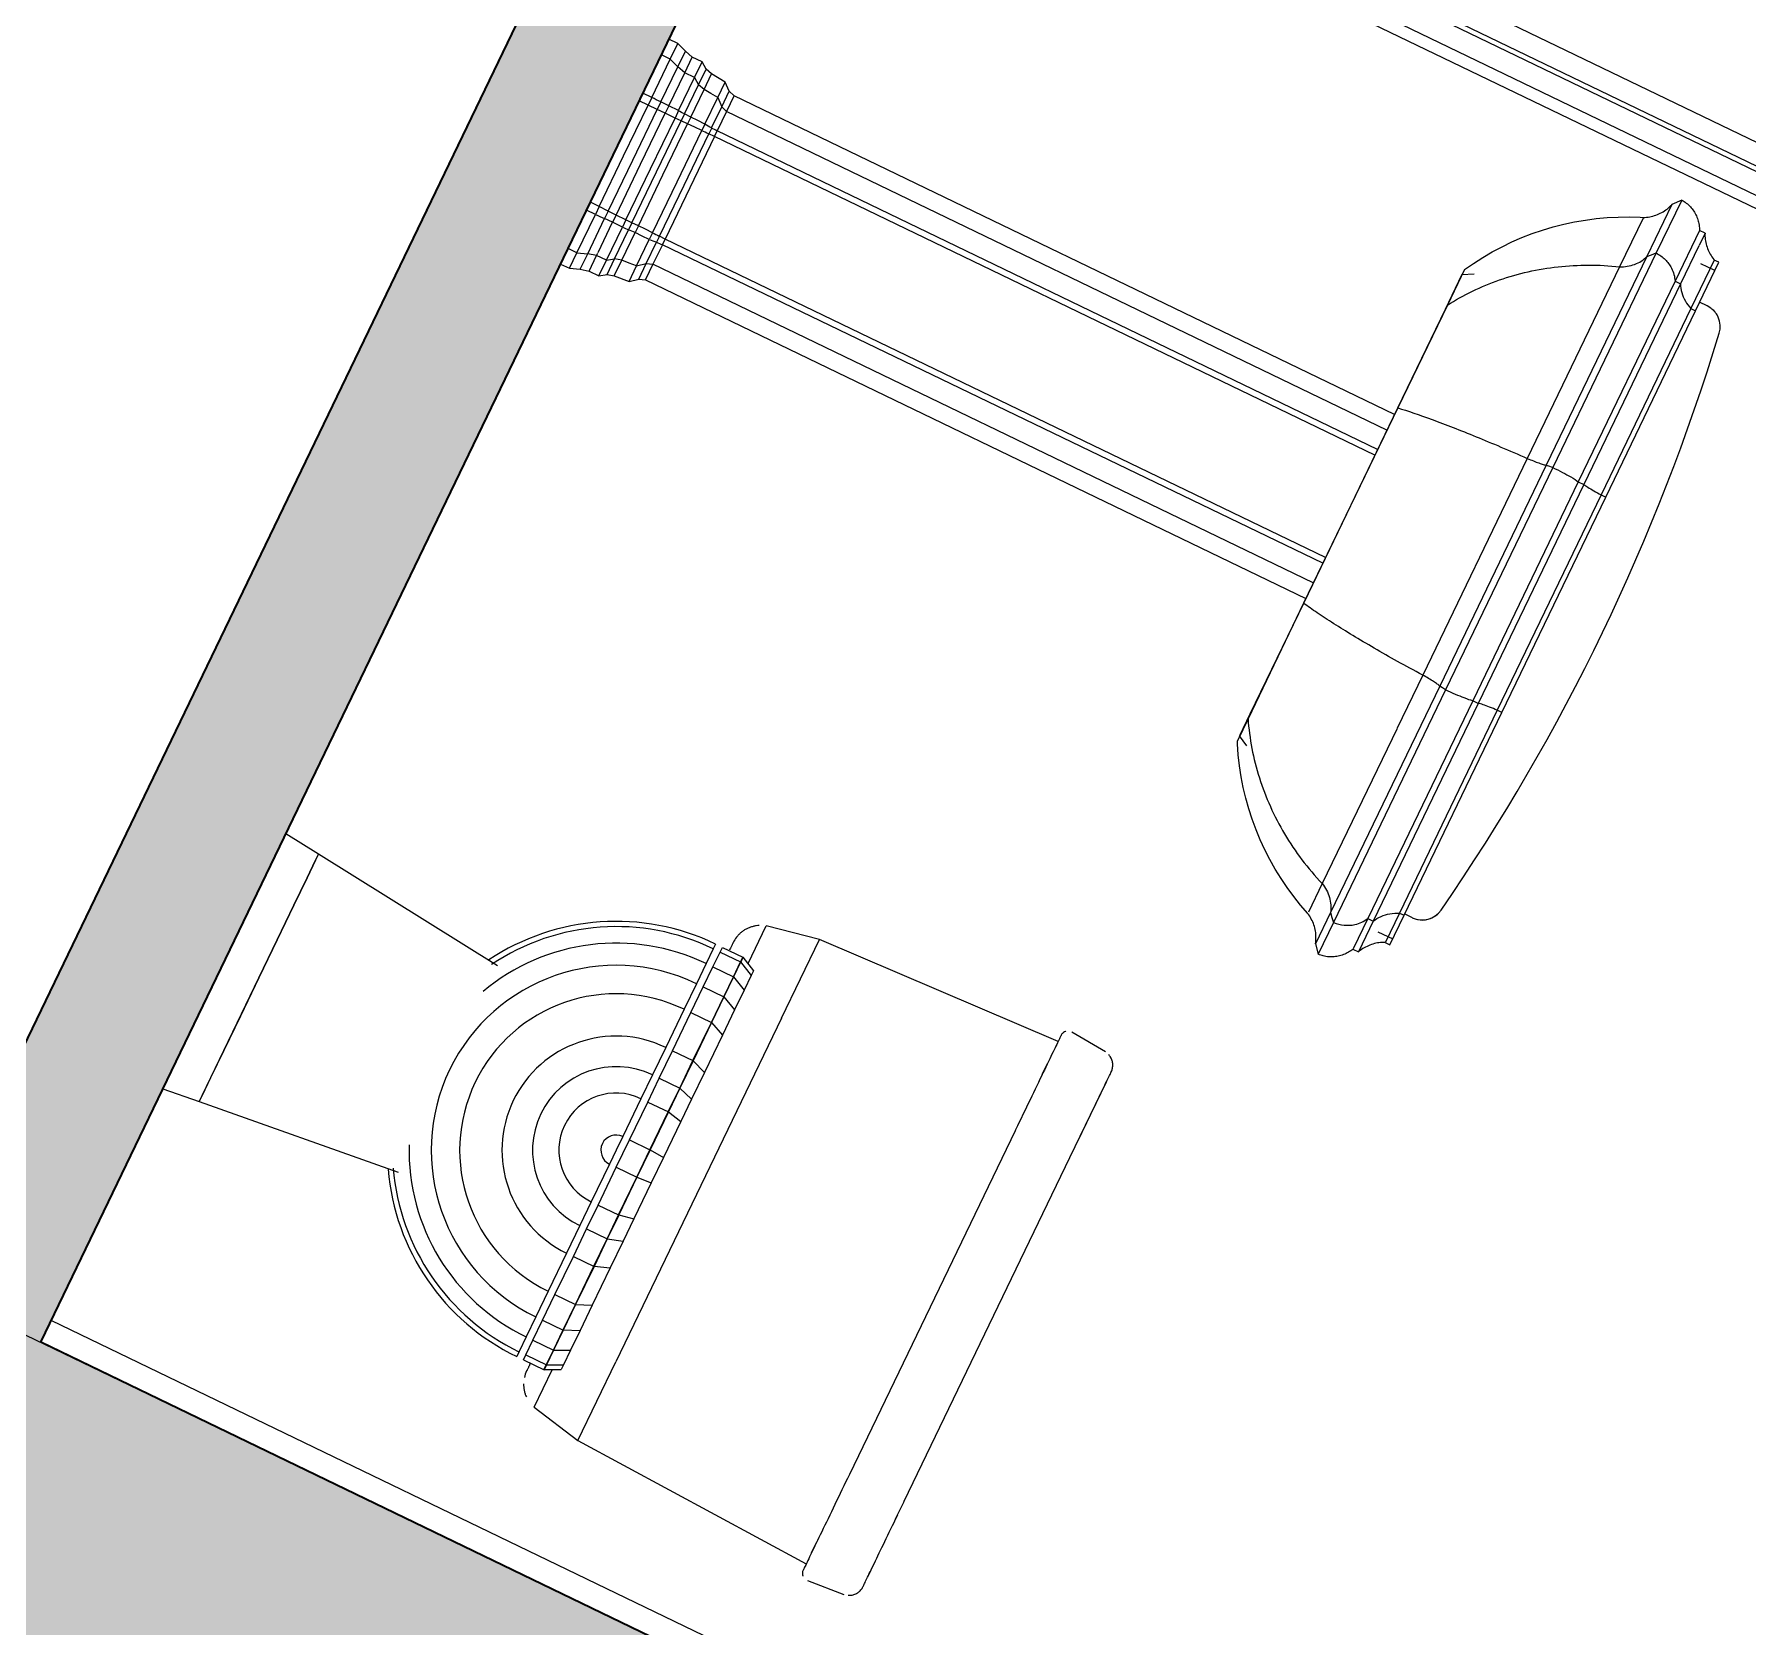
# Model space of a CAD drawing. Header units: millimetres. Extents: x 1373 to 40779, y 1939 to 6439.
# Drawn here: x 4862.54 to 4898.2, y 4680.81 to 4713.94 of the extents above; entities that cross this region are included whole.
import ezdxf

# ---------------------------------------------------------------- set-up
doc = ezdxf.new("R2010")
doc.units = ezdxf.units.MM
doc.linetypes.add('IMPORT-CENTER2', pattern=[112.5, 75, -12.5, 12.5, -12.5])
for name, color, linetype, lineweight in [('A-DETL', 6, 'Continuous', 30), ('A-DETL-GENF', 92, 'Continuous', 18), ('A-DOOR', 31, 'Continuous', 18), ('A-DOOR-FRAM', 31, 'Continuous', 18), ('A-FLOR-FNSH', 192, 'Continuous', 35), ('A-WALL', 20, 'Continuous', 9), ('A-WALL-FNSH', 113, 'Continuous', 18), ('HESAPLAMALAR', 2, 'Continuous', 30), ('P-SANR-FIXT', 6, 'Continuous', 18), ('S-GRID', 252, 'IMPORT-CENTER2', 5)]:
    doc.layers.add(name, color=color, linetype=linetype, lineweight=lineweight)

# ---------------------------------------------------------------- blocks, each defined once
blk = doc.blocks.new('_MB_KAPI_CAMLI_B - _m_kapı_80_camlı-2074372-Schnitt 1')
at = {"layer": 'A-DOOR'}
for p, q in [((-187.65, 416), (-187.65, 596)), ((-185.85, 596), (-185.85, 416)), ((-185.45, 416), (-185.45, 596)), ((-183.65, 416), (-183.65, 596))]:
    blk.add_line(p, q, dxfattribs=at)
at = {"layer": 'A-DOOR-FRAM'}
blk.add_line((-182.65, 498.94), (-182.65, 411.64), dxfattribs=at)
blk = doc.blocks.new('A$C30a75ea0')
at = {"layer": 'A-DETL-GENF'}
h = blk.add_hatch(dxfattribs=at)
h.set_pattern_fill('ANSI33', color=153, style=0)
h.set_pattern_definition([(45, (-27770.17, 3654.365), (-4.490128, 4.490128), []), (45, (-27765.68, 3654.365), (-4.490128, 4.490128), [3.175, -1.5875])])
h.paths.add_polyline_path([(1940.75, 535.19), (1940.75, 2323.19), (2190.75, 2323.19), (2190.75, 2285.19), (2215.75, 2285.19), (2215.75, 2323.19), (2791.04, 2323.19), (2791.04, 2285.19), (2816.04, 2285.19), (2816.04, 2323.19), (2997.07, 2323.19), (2997.07, 2335.19), (2190.75, 2335.19), (1940.75, 2335.19), (1940.75, 2500.19), (1700.75, 2500.19), (1700.75, 2335.19), (601.03, 2335.19), (601.03, 2323.19), (731.03, 2323.19), (731.03, 2285.19), (756.03, 2285.19), (756.03, 2323.19), (1245.75, 2323.19), (1245.75, 2285.19), (1270.75, 2285.19), (1270.75, 2323.19), (1700.75, 2323.19), (1700.75, 2035.19), (630.76, 2035.19), (630.76, 2023.19), (731.03, 2023.19), (731.03, 1985.19), (756.03, 1985.19), (756.03, 2023.19), (1245.75, 2023.19), (1245.75, 1985.19), (1270.75, 1985.19), (1270.75, 2023.19), (1700.75, 2023.19), (1700.75, 1735.19), (630.76, 1735.19), (630.76, 1723.19), (731.03, 1723.19), (731.03, 1685.19), (756.03, 1685.19), (756.03, 1723.19), (1245.75, 1723.19), (1245.75, 1685.19), (1270.75, 1685.19), (1270.75, 1723.19), (1700.75, 1723.19), (1700.75, 1435.19), (630.76, 1435.19), (630.76, 1423.19), (731.03, 1423.19), (731.03, 1385.19), (756.03, 1385.19), (756.03, 1423.19), (1245.75, 1423.19), (1245.75, 1385.19), (1270.75, 1385.19), (1270.75, 1423.19), (1700.75, 1423.19), (1700.75, 1135.19), (630.76, 1135.19), (630.76, 1123.19), (731.03, 1123.19), (731.03, 1085.19), (756.03, 1085.19), (756.03, 1123.19), (1245.75, 1123.19), (1245.75, 1085.19), (1270.75, 1085.19), (1270.75, 1123.19), (1700.75, 1123.19), (1700.75, 835.19), (731.03, 835.19), (731.03, 805.19), (430.71, 805.19), (430.72, 535.19), (430.72, 505.19), (731.03, 505.19), (731.03, 475.19), (1700.75, 475.19), (1700.75, 345.19), (1940.75, 345.19), (1940.75, 475.19), (2816.04, 475.19), (2866.04, 475.19), (2866.04, 535.19), (2816.04, 535.19), (2816.04, 835.19), (2791.9, 835.19), (2190.75, 835.19), (2190.75, 785.19), (2215.75, 785.19), (2215.75, 823.19), (2791.9, 823.19), (2791.9, 535.19)])
h.paths.add_polyline_path([(1915.75, 385.19), (1725.75, 385.19), (1725.75, 535.19), (1725.75, 2485.19), (1915.75, 2485.19), (1915.75, 2035.19), (1915.75, 535.19)], flags=16)
h.paths.add_polyline_path([(1700.75, 535.19), (455.71, 535.19), (455.71, 790.56), (731.03, 790.56), (756.03, 789.56), (756.03, 823.19), (1245.75, 823.19), (1245.75, 785.19), (1270.75, 785.19), (1270.75, 823.19), (1700.75, 823.19)], flags=16)
at = {"layer": 'A-DETL'}
for points in [[(1700.75, 1735.19), (1700.75, 2023.19)], [(630.76, 1735.19), (630.76, 1723.19), (731.03, 1723.19), (731.03, 1685.19), (756.03, 1685.19), (756.03, 1723.19), (1245.75, 1723.19), (1245.75, 1685.19), (1270.75, 1685.19), (1270.75, 1723.19), (1700.75, 1723.19)], [(1700.75, 1735.19), (630.76, 1735.19)]]:
    blk.add_lwpolyline(points, dxfattribs=at)
at = {"layer": 'A-FLOR-FNSH', "color": 250}
for p, q in [((1700.75, 1735.19), (630.76, 1735.19)), ((1270.75, 1723.19), (1700.75, 1723.19))]:
    blk.add_line(p, q, dxfattribs=at)
at = {"layer": 'A-WALL', "lineweight": 35}
blk.add_line((1700.75, 2023.19), (1700.75, 1735.19), dxfattribs=at)
at = {"layer": 'A-WALL-FNSH', "color": 7, "lineweight": 9}
blk.add_line((1698.75, 2023.19), (1698.75, 1735.19), dxfattribs=at)
at = {"layer": 'P-SANR-FIXT', "color": 8}
for p, q in [((1559.02, 1821.38), (1559.08, 1821.49)), ((1559.08, 1821.49), (1559.11, 1821.55)), ((1559.11, 1821.98), (1559.11, 1821.55)), ((1563.59, 1821.98), (1559.11, 1821.98)), ((1559.11, 1821.55), (1563.59, 1821.55)), ((1559.87, 1821.98), (1559.87, 1820.67)), ((1562.81, 1822.68), (1562.81, 1821.98)), ((1580.8, 1821.98), (1563.59, 1821.98)), ((1563.59, 1821.55), (1563.59, 1821.98)), ((1563.59, 1821.55), (1580.8, 1821.55)), ((1600.7, 1821.98), (1580.8, 1821.98)), ((1580.8, 1821.55), (1580.8, 1821.98)), ((1580.8, 1821.55), (1600.7, 1821.55)), ((1619.44, 1821.98), (1600.7, 1821.98)), ((1600.7, 1821.98), (1600.7, 1821.55)), ((1600.7, 1821.55), (1619.44, 1821.55)), ((1619.32, 1821.98), (1619.32, 1822.68)), ((1622.16, 1821.98), (1619.44, 1821.98)), ((1619.44, 1821.55), (1619.44, 1821.98)), ((1619.44, 1821.55), (1622.12, 1821.55)), ((1621.62, 1820.61), (1621.62, 1821.98)), ((1622.13, 1821.55), (1622.16, 1821.55)), ((1622.16, 1821.55), (1622.16, 1821.98)), ((1622.16, 1821.55), (1622.21, 1821.43)), ((1557.67, 1819.99), (1557.78, 1820.06)), ((1557.78, 1820.06), (1557.89, 1820.13)), ((1557.89, 1820.13), (1558, 1820.2)), ((1558, 1820.2), (1558.11, 1820.28)), ((1558.11, 1820.28), (1558.21, 1820.36)), ((1558.21, 1820.36), (1558.31, 1820.45)), ((1558.31, 1820.45), (1558.4, 1820.54)), ((1558.4, 1820.54), (1558.49, 1820.63)), ((1558.49, 1820.63), (1558.58, 1820.73)), ((1558.58, 1820.73), (1558.67, 1820.83)), ((1558.67, 1820.83), (1558.75, 1820.93)), ((1558.75, 1820.93), (1558.82, 1821.04)), ((1558.82, 1821.04), (1558.89, 1821.15)), ((1558.89, 1821.15), (1558.96, 1821.26)), ((1558.96, 1821.26), (1559.02, 1821.38)), ((1622.21, 1821.43), (1622.27, 1821.32)), ((1622.27, 1821.32), (1622.34, 1821.2)), ((1622.34, 1821.2), (1622.41, 1821.09)), ((1622.41, 1821.09), (1622.48, 1820.98)), ((1622.48, 1820.98), (1622.56, 1820.88)), ((1622.56, 1820.88), (1622.64, 1820.78)), ((1622.64, 1820.78), (1622.73, 1820.68)), ((1622.73, 1820.68), (1622.82, 1820.58)), ((1622.82, 1820.58), (1622.91, 1820.49)), ((1622.91, 1820.49), (1623.01, 1820.4)), ((1623.01, 1820.4), (1623.11, 1820.32)), ((1623.11, 1820.32), (1623.21, 1820.24)), ((1623.21, 1820.24), (1623.32, 1820.16)), ((1623.32, 1820.16), (1623.43, 1820.09)), ((1623.43, 1820.09), (1623.54, 1820.02)), ((1556.38, 1818.52), (1556.45, 1818.61)), ((1556.45, 1818.61), (1556.52, 1818.69)), ((1556.52, 1818.69), (1556.6, 1818.78)), ((1556.6, 1818.78), (1556.68, 1818.86)), ((1556.68, 1818.86), (1556.77, 1818.93)), ((1556.77, 1818.93), (1556.85, 1819.01)), ((1556.85, 1819.01), (1556.94, 1819.08)), ((1556.94, 1819.08), (1557.04, 1819.14)), ((1557.04, 1819.14), (1557.13, 1819.2)), ((1557.13, 1819.2), (1557.23, 1819.26)), ((1557.23, 1819.26), (1557.33, 1819.32)), ((1557.33, 1819.32), (1557.43, 1819.37)), ((1557.43, 1819.88), (1557.55, 1819.93)), ((1557.43, 1819.88), (1557.43, 1819.37)), ((1557.43, 1819.88), (1558.56, 1819.88)), ((1557.43, 1819.37), (1557.43, 1819.37)), ((1557.43, 1819.37), (1562.12, 1819.37)), ((1557.55, 1819.93), (1557.67, 1819.99)), ((1558.59, 1819.88), (1562.12, 1819.88)), ((1562.12, 1819.37), (1562.12, 1819.88)), ((1562.12, 1819.88), (1580.65, 1819.88)), ((1562.12, 1819.37), (1580.65, 1819.37)), ((1580.65, 1819.37), (1580.65, 1819.88)), ((1580.65, 1819.88), (1600.88, 1819.88)), ((1580.65, 1819.37), (1600.88, 1819.37)), ((1600.88, 1819.88), (1600.88, 1819.37)), ((1600.88, 1819.88), (1621.01, 1819.88)), ((1600.88, 1819.37), (1621.01, 1819.37)), ((1621.01, 1819.37), (1621.01, 1819.88)), ((1621.01, 1819.88), (1623.83, 1819.88)), ((1621.01, 1819.37), (1623.81, 1819.37)), ((1623.54, 1820.02), (1623.66, 1819.96)), ((1623.66, 1819.96), (1623.77, 1819.9)), ((1623.77, 1819.9), (1623.83, 1819.88)), ((1623.83, 1819.37), (1623.83, 1819.88)), ((1623.83, 1819.37), (1623.94, 1819.32)), ((1623.94, 1819.32), (1624.04, 1819.26)), ((1624.04, 1819.26), (1624.13, 1819.2)), ((1624.13, 1819.2), (1624.23, 1819.14)), ((1624.23, 1819.14), (1624.32, 1819.08)), ((1624.32, 1819.08), (1624.41, 1819.01)), ((1624.41, 1819.01), (1624.5, 1818.93)), ((1624.5, 1818.93), (1624.58, 1818.86)), ((1624.58, 1818.86), (1624.66, 1818.78)), ((1624.66, 1818.78), (1624.74, 1818.7)), ((1624.74, 1818.7), (1624.82, 1818.61)), ((1624.82, 1818.61), (1624.89, 1818.52)), ((1555.82, 1817.17), (1555.83, 1817.28)), ((1555.83, 1817.28), (1555.86, 1817.39)), ((1555.86, 1817.39), (1555.88, 1817.5)), ((1555.88, 1817.5), (1555.91, 1817.61)), ((1555.91, 1817.61), (1555.95, 1817.72)), ((1555.95, 1817.72), (1555.99, 1817.83)), ((1555.99, 1817.83), (1556.03, 1817.93)), ((1556.03, 1817.93), (1556.08, 1818.04)), ((1556.08, 1818.04), (1556.13, 1818.14)), ((1556.13, 1818.14), (1556.19, 1818.24)), ((1556.19, 1818.24), (1556.25, 1818.33)), ((1556.25, 1818.33), (1556.31, 1818.43)), ((1556.31, 1818.43), (1556.38, 1818.52)), ((1624.89, 1818.52), (1624.96, 1818.43)), ((1624.96, 1818.43), (1625.02, 1818.33)), ((1625.02, 1818.33), (1625.08, 1818.24)), ((1625.08, 1818.24), (1625.13, 1818.14)), ((1625.13, 1818.14), (1625.19, 1818.04)), ((1625.19, 1818.04), (1625.23, 1817.93)), ((1625.23, 1817.93), (1625.28, 1817.83)), ((1625.28, 1817.83), (1625.32, 1817.72)), ((1625.32, 1817.72), (1625.35, 1817.61)), ((1625.35, 1817.61), (1625.38, 1817.5)), ((1625.38, 1817.5), (1625.41, 1817.39)), ((1625.41, 1817.39), (1625.43, 1817.28)), ((1625.43, 1817.28), (1625.45, 1817.17)), ((1555.79, 1816.94), (1555.8, 1817.06)), ((1555.79, 1816.94), (1556.48, 1816.37)), ((1555.8, 1817.06), (1555.82, 1817.17)), ((1555.8, 1816.94), (1560.68, 1816.94)), ((1556.5, 1816.36), (1556.48, 1816.37)), ((1556.49, 1816.37), (1561.28, 1816.37)), ((1556.63, 1816.32), (1556.5, 1816.36)), ((1556.75, 1816.27), (1556.63, 1816.32)), ((1556.88, 1816.22), (1556.75, 1816.27)), ((1557, 1816.16), (1556.88, 1816.22)), ((1557.11, 1816.1), (1557, 1816.16)), ((1557.23, 1816.03), (1557.11, 1816.1)), ((1557.34, 1815.96), (1557.23, 1816.03)), ((1557.45, 1815.89), (1557.34, 1815.96)), ((1557.56, 1815.81), (1557.45, 1815.89)), ((1557.66, 1815.73), (1557.56, 1815.81)), ((1560.98, 1816.65), (1560.68, 1816.94)), ((1560.68, 1816.94), (1580.5, 1816.94)), ((1561.28, 1816.37), (1560.98, 1816.65)), ((1561.28, 1816.37), (1580.56, 1816.37)), ((1580.53, 1816.65), (1580.5, 1816.94)), ((1580.5, 1816.94), (1601.05, 1816.94)), ((1580.56, 1816.37), (1580.53, 1816.65)), ((1580.56, 1816.37), (1600.98, 1816.37)), ((1601.01, 1816.65), (1600.98, 1816.37)), ((1600.98, 1816.37), (1621.89, 1816.37)), ((1601.05, 1816.94), (1601.01, 1816.65)), ((1601.05, 1816.94), (1622.53, 1816.94)), ((1621.89, 1816.37), (1622.21, 1816.65)), ((1621.89, 1816.37), (1624.78, 1816.37)), ((1622.21, 1816.65), (1622.53, 1816.94)), ((1622.53, 1816.94), (1625.47, 1816.94)), ((1623.73, 1815.82), (1623.62, 1815.74)), ((1623.83, 1815.9), (1623.73, 1815.82)), ((1623.94, 1815.98), (1623.83, 1815.9)), ((1624.06, 1816.05), (1623.94, 1815.98)), ((1624.17, 1816.11), (1624.06, 1816.05)), ((1624.29, 1816.17), (1624.17, 1816.11)), ((1624.41, 1816.23), (1624.29, 1816.17)), ((1624.53, 1816.28), (1624.41, 1816.23)), ((1624.66, 1816.33), (1624.53, 1816.28)), ((1624.78, 1816.37), (1624.66, 1816.33)), ((1624.78, 1816.37), (1625.47, 1816.94)), ((1625.45, 1817.17), (1625.46, 1817.06)), ((1625.46, 1817.06), (1625.47, 1816.94)), ((1625.47, 1816.94), (1625.47, 1816.94)), ((1557.76, 1815.64), (1557.66, 1815.73)), ((1557.86, 1815.55), (1557.76, 1815.64)), ((1557.95, 1815.45), (1557.86, 1815.55)), ((1558.04, 1815.35), (1557.95, 1815.45)), ((1558.12, 1815.25), (1558.04, 1815.35)), ((1558.2, 1815.14), (1558.12, 1815.25)), ((1558.28, 1815.03), (1558.2, 1815.14)), ((1558.35, 1814.92), (1558.28, 1815.03)), ((1558.42, 1814.81), (1558.35, 1814.92)), ((1558.48, 1814.69), (1558.42, 1814.81)), ((1558.58, 1814.45), (1558.48, 1814.69)), ((1558.48, 1814.69), (1563.04, 1814.69)), ((1558.95, 1813.61), (1558.58, 1814.45)), ((1563.04, 1814.69), (1580.74, 1814.69)), ((1580.74, 1814.69), (1600.77, 1814.69)), ((1600.77, 1814.69), (1605.67, 1814.69)), ((1605.69, 1814.69), (1620.03, 1814.69)), ((1620.03, 1814.69), (1622.68, 1814.69)), ((1622.78, 1814.69), (1622.42, 1813.85)), ((1622.8, 1814.71), (1622.78, 1814.69)), ((1622.86, 1814.83), (1622.8, 1814.71)), ((1622.93, 1814.94), (1622.86, 1814.83)), ((1623, 1815.05), (1622.93, 1814.94)), ((1623.08, 1815.16), (1623, 1815.05)), ((1623.16, 1815.27), (1623.08, 1815.16)), ((1623.24, 1815.37), (1623.16, 1815.27)), ((1623.33, 1815.47), (1623.24, 1815.37)), ((1623.42, 1815.56), (1623.33, 1815.47)), ((1623.52, 1815.65), (1623.42, 1815.56)), ((1623.62, 1815.74), (1623.52, 1815.65)), ((1559.36, 1812.79), (1558.95, 1813.61)), ((1622.02, 1813.02), (1621.6, 1812.21)), ((1622.42, 1813.85), (1622.02, 1813.02)), ((1559.8, 1811.99), (1559.36, 1812.79)), ((1560.27, 1811.2), (1559.8, 1811.99)), ((1621.6, 1812.21), (1621.13, 1811.42)), ((1560.77, 1810.44), (1560.27, 1811.2)), ((1561.3, 1809.69), (1560.77, 1810.44)), ((1620.64, 1810.65), (1620.12, 1809.9)), ((1621.13, 1811.42), (1620.64, 1810.65)), ((1561.86, 1808.97), (1561.3, 1809.69)), ((1562.45, 1808.27), (1561.86, 1808.97)), ((1619.57, 1809.17), (1618.98, 1808.46)), ((1620.12, 1809.9), (1619.57, 1809.17)), ((1563.07, 1807.59), (1562.45, 1808.27)), ((1563.71, 1806.94), (1563.07, 1807.59)), ((1618.38, 1807.78), (1617.74, 1807.12)), ((1618.98, 1808.46), (1618.38, 1807.78)), ((1564.38, 1806.31), (1563.71, 1806.94)), ((1565.07, 1805.72), (1564.38, 1806.31)), ((1616.39, 1805.88), (1615.68, 1805.3)), ((1617.08, 1806.49), (1616.39, 1805.88)), ((1617.74, 1807.12), (1617.08, 1806.49)), ((1565.79, 1805.15), (1565.07, 1805.72)), ((1566.53, 1804.61), (1565.79, 1805.15)), ((1567.29, 1804.1), (1566.53, 1804.61)), ((1614.95, 1804.76), (1614.19, 1804.24)), ((1615.68, 1805.3), (1614.95, 1804.76)), ((1640.49, 1804.52), (1640.21, 1801.29)), ((1641.77, 1805.68), (1641.76, 1805.68)), ((1641.76, 1805.68), (1641.76, 1805.68)), ((1641.79, 1805.68), (1641.77, 1805.68)), ((1641.82, 1805.68), (1641.79, 1805.68)), ((1641.87, 1805.68), (1641.82, 1805.68)), ((1641.93, 1805.68), (1641.87, 1805.68)), ((1642, 1805.68), (1641.93, 1805.68)), ((1642.09, 1805.68), (1642, 1805.68)), ((1642.18, 1805.68), (1642.09, 1805.68)), ((1642.29, 1805.68), (1642.18, 1805.68)), ((1642.41, 1805.68), (1642.29, 1805.68)), ((1642.55, 1805.68), (1642.41, 1805.68)), ((1642.69, 1805.68), (1642.55, 1805.68)), ((1649.67, 1805.68), (1642.69, 1805.68)), ((1642.84, 1805.68), (1642.69, 1805.68)), ((1649.67, 1805.68), (1642.69, 1805.68)), ((1643.01, 1805.68), (1642.84, 1805.68)), ((1643.19, 1805.68), (1643.01, 1805.68)), ((1643.37, 1805.68), (1643.19, 1805.68)), ((1643.57, 1805.68), (1643.37, 1805.68)), ((1643.78, 1805.68), (1643.57, 1805.68)), ((1643.99, 1805.68), (1643.78, 1805.68)), ((1644.22, 1805.68), (1643.99, 1805.68)), ((1644.45, 1805.68), (1644.22, 1805.68)), ((1644.69, 1805.68), (1644.45, 1805.68)), ((1644.94, 1805.68), (1644.69, 1805.68)), ((1645.2, 1805.68), (1644.94, 1805.68)), ((1645.47, 1805.68), (1645.2, 1805.68)), ((1645.74, 1805.68), (1645.47, 1805.68)), ((1646.02, 1805.68), (1645.74, 1805.68)), ((1646.3, 1805.68), (1646.02, 1805.68)), ((1646.59, 1805.68), (1646.3, 1805.68)), ((1646.88, 1805.68), (1646.59, 1805.68)), ((1647.18, 1805.68), (1646.88, 1805.68)), ((1647.48, 1805.68), (1647.18, 1805.68)), ((1647.79, 1805.68), (1647.48, 1805.68)), ((1648.1, 1805.68), (1647.79, 1805.68)), ((1648.41, 1805.68), (1648.1, 1805.68)), ((1648.72, 1805.68), (1648.41, 1805.68)), ((1649.04, 1805.68), (1648.72, 1805.68)), ((1649.36, 1805.68), (1649.04, 1805.68)), ((1649.67, 1805.68), (1649.36, 1805.68)), ((1681.42, 1805.68), (1649.67, 1805.68)), ((1681.51, 1805.68), (1681.42, 1805.68)), ((1681.82, 1805.68), (1681.51, 1805.68)), ((1682.14, 1805.68), (1681.82, 1805.68)), ((1682.46, 1805.68), (1682.14, 1805.68)), ((1682.77, 1805.68), (1682.46, 1805.68)), ((1684.49, 1805.68), (1682.69, 1805.68)), ((1684.49, 1805.68), (1682.69, 1805.68)), ((1683.08, 1805.68), (1682.77, 1805.68)), ((1683.39, 1805.68), (1683.08, 1805.68)), ((1683.69, 1805.68), (1683.39, 1805.68)), ((1683.99, 1805.68), (1683.69, 1805.68)), ((1684.29, 1805.68), (1683.99, 1805.68)), ((1684.58, 1805.68), (1684.29, 1805.68)), ((1684.87, 1805.68), (1684.58, 1805.68)), ((1685.15, 1805.68), (1684.87, 1805.68)), ((1685.43, 1805.68), (1685.15, 1805.68)), ((1685.7, 1805.68), (1685.43, 1805.68)), ((1685.96, 1805.68), (1685.7, 1805.68)), ((1686.22, 1805.68), (1685.96, 1805.68)), ((1686.47, 1805.68), (1686.22, 1805.68)), ((1686.71, 1805.68), (1686.47, 1805.68)), ((1686.94, 1805.68), (1686.71, 1805.68)), ((1687.16, 1805.68), (1686.94, 1805.68)), ((1688.41, 1805.68), (1687.13, 1805.68)), ((1688.41, 1805.68), (1687.13, 1805.68)), ((1687.37, 1805.68), (1687.16, 1805.68)), ((1687.58, 1805.68), (1687.37, 1805.68)), ((1687.77, 1805.68), (1687.58, 1805.68)), ((1687.96, 1805.68), (1687.77, 1805.68)), ((1688.13, 1805.68), (1687.96, 1805.68)), ((1688.29, 1805.68), (1688.13, 1805.68)), ((1688.44, 1805.68), (1688.29, 1805.68)), ((1688.59, 1805.68), (1688.44, 1805.68)), ((1688.71, 1805.68), (1688.59, 1805.68)), ((1688.83, 1805.68), (1688.71, 1805.68)), ((1688.94, 1805.68), (1688.83, 1805.68)), ((1689.03, 1805.68), (1688.94, 1805.68)), ((1689.11, 1805.68), (1689.03, 1805.68)), ((1689.18, 1805.68), (1689.11, 1805.68)), ((1689.24, 1805.68), (1689.18, 1805.68)), ((1689.28, 1805.68), (1689.24, 1805.68)), ((1689.31, 1805.68), (1689.28, 1805.68)), ((1689.33, 1805.68), (1689.31, 1805.68)), ((1689.34, 1805.68), (1689.33, 1805.68)), ((1690.89, 1801.29), (1690.6, 1804.52)), ((1568.07, 1803.62), (1567.29, 1804.1)), ((1568.86, 1803.17), (1568.07, 1803.62)), ((1569.31, 1803.15), (1568.84, 1804.05)), ((1568.86, 1803.17), (1572.15, 1803.17)), ((1569.31, 1803.15), (1572.54, 1803.15)), ((1572.15, 1803.17), (1581.63, 1803.17)), ((1572.54, 1803.15), (1581.67, 1803.15)), ((1581.63, 1803.17), (1599.69, 1803.17)), ((1581.67, 1803.15), (1599.64, 1803.15)), ((1582.26, 1803.15), (1582.26, 1742.12)), ((1583.7, 1803.15), (1583.7, 1742.12)), ((1585.49, 1803.15), (1585.49, 1742.12)), ((1586.01, 1803.15), (1586.01, 1742.12)), ((1595.48, 1803.15), (1595.48, 1742.12)), ((1596, 1803.15), (1596, 1742.12)), ((1597.8, 1803.15), (1597.8, 1742.12)), ((1599.24, 1742.12), (1599.24, 1803.15)), ((1599.64, 1803.15), (1609.94, 1803.15)), ((1599.69, 1803.17), (1610.35, 1803.17)), ((1609.94, 1803.15), (1611.95, 1803.15)), ((1610.35, 1803.17), (1612.4, 1803.17)), ((1612.42, 1804.05), (1611.95, 1803.15)), ((1612.63, 1803.29), (1612.4, 1803.17)), ((1613.42, 1803.75), (1612.63, 1803.29)), ((1614.19, 1804.24), (1613.42, 1803.75)), ((1640.84, 1800.6), (1640.85, 1800.6)), ((1640.85, 1800.6), (1640.87, 1800.6)), ((1640.87, 1800.6), (1640.9, 1800.6)), ((1640.9, 1800.6), (1640.95, 1800.6)), ((1640.95, 1800.6), (1641.02, 1800.6)), ((1641.02, 1800.6), (1641.09, 1800.6)), ((1641.09, 1800.6), (1641.18, 1800.6)), ((1641.18, 1800.6), (1641.29, 1800.6)), ((1641.29, 1800.6), (1641.41, 1800.6)), ((1641.41, 1800.6), (1641.54, 1800.6)), ((1641.42, 1800.6), (1642.4, 1779.01)), ((1641.54, 1800.6), (1641.68, 1800.6)), ((1641.68, 1800.6), (1641.84, 1800.6)), ((1641.84, 1800.6), (1642.01, 1800.6)), ((1642.01, 1800.6), (1642.19, 1800.6)), ((1642.19, 1800.6), (1642.38, 1800.6)), ((1642.38, 1800.6), (1642.59, 1800.6)), ((1642.59, 1800.6), (1642.8, 1800.6)), ((1642.8, 1800.6), (1643.03, 1800.6)), ((1643.03, 1800.6), (1643.27, 1800.6)), ((1643.27, 1800.6), (1643.52, 1800.6)), ((1644.44, 1800.6), (1643.44, 1800.6)), ((1643.52, 1800.6), (1643.78, 1800.6)), ((1643.78, 1800.6), (1644.05, 1800.6)), ((1644.05, 1800.6), (1644.32, 1800.6)), ((1644.32, 1800.6), (1644.61, 1800.6)), ((1644.61, 1800.6), (1644.9, 1800.6)), ((1644.9, 1800.6), (1645.2, 1800.6)), ((1645.2, 1800.6), (1645.51, 1800.6)), ((1645.51, 1800.6), (1645.82, 1800.6)), ((1645.82, 1800.6), (1646.15, 1800.6)), ((1646.15, 1800.6), (1646.47, 1800.6)), ((1646.47, 1800.6), (1646.8, 1800.6)), ((1646.8, 1800.6), (1647.14, 1800.6)), ((1647.14, 1800.6), (1647.48, 1800.6)), ((1647.48, 1800.6), (1647.82, 1800.6)), ((1647.82, 1800.6), (1648.17, 1800.6)), ((1648.17, 1800.6), (1648.52, 1800.6)), ((1648.52, 1800.6), (1648.87, 1800.6)), ((1648.87, 1800.6), (1649.22, 1800.6)), ((1649.22, 1800.6), (1649.58, 1800.6)), ((1649.58, 1800.6), (1649.67, 1800.6)), ((1649.67, 1800.6), (1681.42, 1800.6)), ((1681.42, 1800.6), (1681.78, 1800.6)), ((1681.78, 1800.6), (1682.13, 1800.6)), ((1682.13, 1800.6), (1682.48, 1800.6)), ((1682.48, 1800.6), (1682.83, 1800.6)), ((1682.83, 1800.6), (1683.18, 1800.6)), ((1683.18, 1800.6), (1683.52, 1800.6)), ((1683.52, 1800.6), (1683.86, 1800.6)), ((1683.86, 1800.6), (1684.2, 1800.6)), ((1684.2, 1800.6), (1684.53, 1800.6)), ((1684.53, 1800.6), (1684.86, 1800.6)), ((1684.86, 1800.6), (1685.18, 1800.6)), ((1685.18, 1800.6), (1685.5, 1800.6)), ((1685.5, 1800.6), (1685.81, 1800.6)), ((1685.81, 1800.6), (1686.11, 1800.6)), ((1686.11, 1800.6), (1686.41, 1800.6)), ((1686.41, 1800.6), (1686.7, 1800.6)), ((1686.7, 1800.6), (1686.98, 1800.6)), ((1686.98, 1800.6), (1687.25, 1800.6)), ((1687.25, 1800.6), (1687.51, 1800.6)), ((1687.51, 1800.6), (1687.76, 1800.6)), ((1688.65, 1800.6), (1687.65, 1800.6)), ((1687.76, 1800.6), (1688, 1800.6)), ((1688, 1800.6), (1688.23, 1800.6)), ((1688.23, 1800.6), (1688.45, 1800.6)), ((1688.45, 1800.6), (1688.66, 1800.6)), ((1688.66, 1800.6), (1688.85, 1800.6)), ((1688.7, 1779.01), (1689.68, 1800.6)), ((1688.85, 1800.6), (1689.04, 1800.6)), ((1689.04, 1800.6), (1689.21, 1800.6)), ((1689.21, 1800.6), (1689.37, 1800.6)), ((1689.37, 1800.6), (1689.52, 1800.6)), ((1689.52, 1800.6), (1689.65, 1800.6)), ((1689.65, 1800.6), (1689.78, 1800.6)), ((1689.78, 1800.6), (1689.88, 1800.6)), ((1689.88, 1800.6), (1689.98, 1800.6)), ((1689.98, 1800.6), (1690.06, 1800.6)), ((1690.06, 1800.6), (1690.13, 1800.6)), ((1690.13, 1800.6), (1690.18, 1800.6)), ((1690.18, 1800.6), (1690.22, 1800.6)), ((1690.22, 1800.6), (1690.24, 1800.6)), ((1690.24, 1800.6), (1690.25, 1800.6)), ((1690.25, 1800.6), (1690.25, 1800.6)), ((1642.4, 1779.01), (1643.31, 1774.54)), ((1649.67, 1779.01), (1642.4, 1779.01)), ((1649.67, 1779.01), (1681.42, 1779.01)), ((1688.7, 1779.01), (1681.42, 1779.01)), ((1687.78, 1774.54), (1688.7, 1779.01)), ((1646.77, 1774.54), (1643.31, 1774.54)), ((1646.5, 1773.91), (1647.13, 1775.2)), ((1646.94, 1773.91), (1647.57, 1775.2)), ((1647.13, 1775.2), (1647.57, 1775.2)), ((1647.57, 1775.2), (1648.91, 1775.2)), ((1648.31, 1773.91), (1648.91, 1775.2)), ((1648.91, 1775.2), (1650.74, 1775.2)), ((1650.16, 1773.91), (1650.74, 1775.2)), ((1650.74, 1775.2), (1653.08, 1775.2)), ((1652.52, 1773.91), (1653.08, 1775.2)), ((1653.08, 1775.2), (1656.54, 1775.2)), ((1656.05, 1773.93), (1656.54, 1775.2)), ((1656.54, 1775.2), (1658.98, 1775.2)), ((1658.59, 1773.93), (1658.98, 1775.2)), ((1658.98, 1775.2), (1661.06, 1775.2)), ((1660.79, 1773.93), (1661.06, 1775.2)), ((1661.06, 1775.2), (1664.39, 1775.2)), ((1664.28, 1773.93), (1664.39, 1775.2)), ((1664.39, 1775.2), (1666.71, 1775.2)), ((1666.82, 1773.93), (1666.71, 1775.2)), ((1666.71, 1775.2), (1670.04, 1775.2)), ((1670.3, 1773.93), (1670.04, 1775.2)), ((1670.04, 1775.2), (1672.12, 1775.2)), ((1672.5, 1773.93), (1672.12, 1775.2)), ((1672.12, 1775.2), (1674.56, 1775.2)), ((1675.04, 1773.93), (1674.56, 1775.2)), ((1674.56, 1775.2), (1678.02, 1775.2)), ((1678.57, 1773.91), (1678.02, 1775.2)), ((1678.02, 1775.2), (1680.35, 1775.2)), ((1680.94, 1773.91), (1680.35, 1775.2)), ((1680.35, 1775.2), (1682.18, 1775.2)), ((1682.79, 1773.91), (1682.18, 1775.2)), ((1682.18, 1775.2), (1683.53, 1775.2)), ((1684.15, 1773.91), (1683.53, 1775.2)), ((1683.53, 1775.2), (1683.96, 1775.2)), ((1684.6, 1773.91), (1683.96, 1775.2)), ((1687.78, 1774.54), (1684.33, 1774.54)), ((1646.5, 1773.93), (1646.94, 1773.93)), ((1646.5, 1772.02), (1646.5, 1773.93)), ((1646.94, 1773.91), (1646.5, 1773.91)), ((1648.31, 1773.91), (1646.94, 1773.91)), ((1646.94, 1772.02), (1646.94, 1773.91)), ((1646.95, 1773.93), (1648.31, 1773.93)), ((1648.31, 1773.93), (1650.16, 1773.93)), ((1650.16, 1773.91), (1648.31, 1773.91)), ((1648.31, 1772.02), (1648.31, 1773.91)), ((1650.16, 1773.93), (1652.52, 1773.93)), ((1650.16, 1772.02), (1650.16, 1773.93)), ((1652.52, 1773.91), (1650.16, 1773.91)), ((1656.05, 1773.91), (1652.52, 1773.91)), ((1652.52, 1772.02), (1652.52, 1773.91)), ((1652.53, 1773.93), (1656.05, 1773.93)), ((1656.05, 1773.93), (1658.59, 1773.93)), ((1658.59, 1773.91), (1656.05, 1773.91)), ((1656.05, 1772.02), (1656.05, 1773.91)), ((1658.59, 1773.93), (1660.79, 1773.93)), ((1658.59, 1772.02), (1658.59, 1773.93)), ((1660.79, 1773.91), (1658.59, 1773.91)), ((1660.79, 1773.93), (1664.28, 1773.93)), ((1660.79, 1772.02), (1660.79, 1773.93)), ((1664.28, 1773.91), (1660.79, 1773.91)), ((1664.28, 1773.93), (1666.82, 1773.93)), ((1666.82, 1773.91), (1664.28, 1773.91)), ((1664.28, 1772.02), (1664.28, 1773.91)), ((1666.82, 1773.93), (1670.3, 1773.93)), ((1666.82, 1772.02), (1666.82, 1773.93)), ((1670.31, 1773.91), (1666.82, 1773.91)), ((1670.31, 1773.93), (1672.5, 1773.93)), ((1672.51, 1773.91), (1670.31, 1773.91)), ((1670.31, 1772.02), (1670.31, 1773.91)), ((1672.51, 1773.93), (1675.05, 1773.93)), ((1675.05, 1773.91), (1672.51, 1773.91)), ((1672.51, 1772.02), (1672.51, 1773.91)), ((1675.05, 1773.93), (1678.57, 1773.93)), ((1675.05, 1772.02), (1675.05, 1773.93)), ((1678.57, 1773.91), (1675.05, 1773.91)), ((1678.57, 1773.93), (1680.94, 1773.93)), ((1678.57, 1772.02), (1678.57, 1773.93)), ((1680.94, 1773.91), (1678.57, 1773.91)), ((1680.94, 1773.93), (1682.78, 1773.93)), ((1680.94, 1772.02), (1680.94, 1773.93)), ((1682.79, 1773.91), (1680.94, 1773.91)), ((1682.79, 1773.93), (1684.15, 1773.93)), ((1684.15, 1773.91), (1682.79, 1773.91)), ((1682.79, 1772.02), (1682.79, 1773.91)), ((1684.15, 1773.93), (1684.6, 1773.93)), ((1684.15, 1772.02), (1684.15, 1773.93)), ((1684.6, 1773.91), (1684.15, 1773.91)), ((1684.6, 1772.02), (1684.6, 1773.93)), ((1645.77, 1772.66), (1645.77, 1772.66)), ((1645.77, 1772.66), (1645.78, 1772.66)), ((1645.78, 1772.66), (1645.79, 1772.66)), ((1645.79, 1772.66), (1645.82, 1772.66)), ((1645.82, 1772.66), (1645.84, 1772.66)), ((1645.84, 1772.66), (1645.88, 1772.66)), ((1645.88, 1772.66), (1645.92, 1772.66)), ((1645.92, 1772.66), (1645.97, 1772.66)), ((1645.97, 1772.66), (1646.02, 1772.66)), ((1646.02, 1772.66), (1646.08, 1772.66)), ((1646.08, 1772.66), (1646.14, 1772.66)), ((1646.14, 1772.66), (1646.21, 1772.66)), ((1646.21, 1772.66), (1646.28, 1772.66)), ((1646.28, 1772.66), (1646.36, 1772.66)), ((1646.36, 1772.66), (1646.45, 1772.66)), ((1646.94, 1772.02), (1646.5, 1772.02)), ((1648.31, 1772.02), (1646.94, 1772.02)), ((1650.16, 1772.02), (1648.31, 1772.02)), ((1652.52, 1772.02), (1650.16, 1772.02)), ((1656.05, 1772.02), (1652.52, 1772.02)), ((1658.59, 1772.02), (1656.05, 1772.02)), ((1660.79, 1772.02), (1658.59, 1772.02)), ((1664.28, 1772.02), (1660.79, 1772.02)), ((1666.82, 1772.02), (1664.28, 1772.02)), ((1670.31, 1772.02), (1666.82, 1772.02)), ((1672.51, 1772.02), (1670.31, 1772.02)), ((1675.05, 1772.02), (1672.51, 1772.02)), ((1678.57, 1772.02), (1675.05, 1772.02)), ((1680.94, 1772.02), (1678.57, 1772.02)), ((1682.79, 1772.02), (1680.94, 1772.02)), ((1684.15, 1772.02), (1682.79, 1772.02)), ((1684.6, 1772.02), (1684.15, 1772.02)), ((1684.62, 1772.66), (1684.71, 1772.66)), ((1684.71, 1772.66), (1684.79, 1772.66)), ((1684.79, 1772.66), (1684.87, 1772.66)), ((1684.87, 1772.66), (1684.94, 1772.66)), ((1684.94, 1772.66), (1685, 1772.66)), ((1685, 1772.66), (1685.06, 1772.66)), ((1685.06, 1772.66), (1685.12, 1772.66)), ((1685.12, 1772.66), (1685.16, 1772.66)), ((1685.16, 1772.66), (1685.21, 1772.66)), ((1685.21, 1772.66), (1685.24, 1772.66)), ((1685.24, 1772.66), (1685.27, 1772.66)), ((1685.27, 1772.66), (1685.29, 1772.66)), ((1685.29, 1772.66), (1685.31, 1772.66)), ((1685.31, 1772.66), (1685.32, 1772.66)), ((1685.32, 1772.66), (1685.33, 1772.66)), ((1646.5, 1771.39), (1646.94, 1771.39)), ((1646.94, 1771.39), (1648.31, 1771.39)), ((1648.31, 1771.39), (1650.16, 1771.39)), ((1650.16, 1771.39), (1652.52, 1771.39)), ((1652.52, 1771.39), (1656.05, 1771.39)), ((1656.05, 1771.39), (1658.59, 1771.39)), ((1658.59, 1771.39), (1660.79, 1771.39)), ((1660.79, 1771.39), (1664.28, 1771.39)), ((1664.28, 1771.39), (1665.55, 1771.39)), ((1665.55, 1771.39), (1666.82, 1771.39)), ((1666.82, 1771.39), (1670.31, 1771.39)), ((1670.31, 1771.39), (1672.51, 1771.39)), ((1672.51, 1771.39), (1675.05, 1771.39)), ((1675.05, 1771.39), (1678.57, 1771.39)), ((1678.57, 1771.39), (1680.94, 1771.39)), ((1680.94, 1771.39), (1682.79, 1771.39)), ((1682.79, 1771.39), (1684.15, 1771.39)), ((1684.15, 1771.39), (1684.6, 1771.39)), ((1656.02, 1755.83), (1654.12, 1738.37)), ((1676.98, 1738.37), (1675.07, 1755.83)), ((1582.07, 1741.59), (1581.54, 1740.95)), ((1582.26, 1742.12), (1582.07, 1741.59)), ((1583.51, 1741.59), (1582.07, 1741.59)), ((1582.28, 1742.12), (1583.7, 1742.12)), ((1582.97, 1740.95), (1583.51, 1741.59)), ((1583.51, 1741.59), (1583.7, 1742.12)), ((1585.47, 1741.59), (1583.51, 1741.59)), ((1583.7, 1742.12), (1585.49, 1742.12)), ((1586.01, 1742.12), (1585.49, 1742.12)), ((1585.51, 1741.59), (1586.02, 1741.59)), ((1586.01, 1742.12), (1590.75, 1742.12)), ((1586.01, 1742.12), (1586.02, 1741.59)), ((1590.75, 1741.59), (1586.02, 1741.59)), ((1590.75, 1742.12), (1595.48, 1742.12)), ((1595.48, 1741.59), (1590.75, 1741.59)), ((1596, 1742.12), (1595.48, 1742.12)), ((1595.48, 1742.12), (1595.48, 1741.59)), ((1595.48, 1741.59), (1596.03, 1741.59)), ((1596, 1742.12), (1597.8, 1742.12)), ((1597.99, 1741.59), (1596.03, 1741.59)), ((1597.8, 1742.12), (1599.22, 1742.12)), ((1597.99, 1741.59), (1597.8, 1742.12)), ((1599.43, 1741.59), (1597.99, 1741.59)), ((1598.52, 1740.95), (1597.99, 1741.59)), ((1599.43, 1741.59), (1599.24, 1742.12)), ((1599.96, 1740.95), (1599.43, 1741.59)), ((1581.54, 1740.95), (1581.42, 1739.64)), ((1582.97, 1740.95), (1581.54, 1740.95)), ((1582.92, 1740.3), (1582.86, 1739.64)), ((1582.97, 1740.95), (1582.92, 1740.3)), ((1585.42, 1740.95), (1582.97, 1740.95)), ((1585.42, 1740.3), (1585.41, 1739.64)), ((1585.42, 1740.95), (1586.03, 1740.95)), ((1585.42, 1740.95), (1585.42, 1740.3)), ((1590.75, 1740.95), (1586.03, 1740.95)), ((1586.03, 1740.95), (1586.03, 1740.3)), ((1586.03, 1740.3), (1586.03, 1739.64)), ((1595.47, 1740.95), (1590.75, 1740.95)), ((1595.47, 1740.95), (1595.46, 1740.3)), ((1595.46, 1740.3), (1595.46, 1739.64)), ((1595.47, 1740.95), (1596.08, 1740.95)), ((1598.52, 1740.95), (1596.08, 1740.95)), ((1596.08, 1740.95), (1596.08, 1740.3)), ((1596.08, 1740.3), (1596.08, 1739.64)), ((1599.96, 1740.95), (1598.52, 1740.95)), ((1598.52, 1740.95), (1598.58, 1740.3)), ((1598.58, 1740.3), (1598.64, 1739.64)), ((1600.07, 1739.64), (1599.96, 1740.95)), ((1581.26, 1739.05), (1580.87, 1738.49)), ((1581.42, 1739.64), (1581.26, 1739.05)), ((1582.7, 1739.05), (1581.26, 1739.05)), ((1582.86, 1739.64), (1581.42, 1739.64)), ((1582.31, 1738.49), (1582.7, 1739.05)), ((1582.86, 1739.64), (1582.7, 1739.05)), ((1585.4, 1739.05), (1582.7, 1739.05)), ((1585.41, 1739.64), (1582.86, 1739.64)), ((1585.41, 1739.64), (1585.4, 1739.05)), ((1585.4, 1739.05), (1586.04, 1739.05)), ((1585.41, 1739.64), (1586.03, 1739.64)), ((1590.75, 1739.64), (1586.03, 1739.64)), ((1586.03, 1739.64), (1586.04, 1739.05)), ((1590.75, 1739.05), (1586.04, 1739.05)), ((1586.04, 1739.05), (1586.05, 1738.49)), ((1595.46, 1739.64), (1590.75, 1739.64)), ((1595.46, 1739.05), (1590.75, 1739.05)), ((1595.46, 1739.05), (1595.45, 1738.49)), ((1595.46, 1739.64), (1596.08, 1739.64)), ((1595.46, 1739.64), (1595.46, 1739.05)), ((1595.46, 1739.05), (1596.1, 1739.05)), ((1598.64, 1739.64), (1596.08, 1739.64)), ((1596.08, 1739.64), (1596.1, 1739.05)), ((1598.79, 1739.05), (1596.1, 1739.05)), ((1600.07, 1739.64), (1598.64, 1739.64)), ((1598.64, 1739.64), (1598.79, 1739.05)), ((1600.23, 1739.05), (1598.79, 1739.05)), ((1599.19, 1738.49), (1598.79, 1739.05)), ((1600.23, 1739.05), (1600.07, 1739.64)), ((1600.63, 1738.49), (1600.23, 1739.05)), ((1580.87, 1737.58), (1580.67, 1736.85)), ((1580.87, 1738.49), (1580.87, 1737.58)), ((1582.31, 1738.49), (1580.87, 1738.49)), ((1582.31, 1737.58), (1580.87, 1737.58)), ((1582.31, 1737.58), (1582.11, 1736.85)), ((1585.37, 1738.49), (1582.31, 1738.49)), ((1582.31, 1738.49), (1582.31, 1737.58)), ((1585.37, 1737.58), (1582.31, 1737.58)), ((1585.37, 1737.58), (1585.36, 1736.85)), ((1585.37, 1738.49), (1586.05, 1738.49)), ((1585.37, 1738.49), (1585.37, 1737.58)), ((1585.37, 1737.58), (1586.05, 1737.58)), ((1590.75, 1738.49), (1586.05, 1738.49)), ((1586.05, 1738.49), (1586.05, 1737.58)), ((1590.75, 1737.58), (1586.05, 1737.58)), ((1586.05, 1737.58), (1586.05, 1736.85)), ((1595.45, 1738.49), (1590.75, 1738.49)), ((1595.45, 1737.58), (1590.75, 1737.58)), ((1595.45, 1737.58), (1595.44, 1736.85)), ((1595.45, 1738.49), (1596.12, 1738.49)), ((1595.45, 1738.49), (1595.45, 1737.58)), ((1595.45, 1737.58), (1596.12, 1737.58)), ((1599.19, 1738.49), (1596.12, 1738.49)), ((1596.12, 1738.49), (1596.12, 1737.58)), ((1598.91, 1737.58), (1596.12, 1737.58)), ((1596.12, 1737.58), (1596.13, 1736.85)), ((1599.19, 1737.58), (1598.97, 1737.58)), ((1600.63, 1738.49), (1599.19, 1738.49)), ((1599.19, 1738.49), (1599.19, 1737.58)), ((1600.63, 1737.58), (1599.19, 1737.58)), ((1599.19, 1737.58), (1599.38, 1736.85)), ((1600.63, 1737.58), (1600.63, 1738.49)), ((1600.82, 1736.85), (1600.63, 1737.58)), ((1654.12, 1738.37), (1653.77, 1735.19)), ((1654.12, 1738.37), (1654.68, 1738.37)), ((1654.68, 1738.37), (1654.12, 1738.37)), ((1654.68, 1738.37), (1656.3, 1738.37)), ((1656.3, 1738.37), (1654.68, 1738.37)), ((1656.3, 1738.37), (1658.83, 1738.37)), ((1658.83, 1738.37), (1656.3, 1738.37)), ((1658.83, 1738.37), (1662.02, 1738.37)), ((1662.02, 1738.37), (1658.83, 1738.37)), ((1662.02, 1738.37), (1665.55, 1738.37)), ((1665.55, 1738.37), (1662.02, 1738.37)), ((1665.55, 1738.37), (1669.08, 1738.37)), ((1676.42, 1738.37), (1665.55, 1738.37)), ((1669.08, 1738.37), (1672.27, 1738.37)), ((1672.27, 1738.37), (1674.79, 1738.37)), ((1674.79, 1738.37), (1676.42, 1738.37)), ((1676.42, 1738.37), (1676.98, 1738.37)), ((1676.98, 1738.37), (1676.42, 1738.37)), ((1677.32, 1735.19), (1676.98, 1738.37)), ((1580.67, 1736.85), (1580.37, 1736.01)), ((1580.37, 1736.01), (1580.37, 1735.19)), ((1581.81, 1736.01), (1580.37, 1736.01)), ((1582.11, 1736.85), (1580.67, 1736.85)), ((1581.81, 1736.01), (1582.11, 1736.85)), ((1585.35, 1736.01), (1581.81, 1736.01)), ((1581.81, 1736.01), (1581.81, 1735.19)), ((1585.36, 1736.85), (1582.11, 1736.85)), ((1585.35, 1736.01), (1586.06, 1736.01)), ((1585.35, 1736.01), (1585.35, 1735.19)), ((1585.36, 1736.85), (1586.05, 1736.85)), ((1590.75, 1736.85), (1586.05, 1736.85)), ((1586.05, 1736.85), (1586.06, 1736.01)), ((1590.75, 1736.01), (1586.06, 1736.01)), ((1586.06, 1736.01), (1586.06, 1735.19)), ((1595.44, 1736.85), (1590.75, 1736.85)), ((1595.43, 1736.01), (1590.75, 1736.01)), ((1595.44, 1736.85), (1595.43, 1736.01)), ((1595.43, 1736.01), (1596.15, 1736.01)), ((1595.43, 1736.01), (1595.43, 1735.19)), ((1595.44, 1736.85), (1596.13, 1736.85)), ((1599.38, 1736.85), (1596.13, 1736.85)), ((1599.69, 1736.01), (1596.15, 1736.01)), ((1596.15, 1736.01), (1596.15, 1735.19)), ((1600.82, 1736.85), (1599.38, 1736.85)), ((1599.69, 1736.01), (1599.38, 1736.85)), ((1601.13, 1736.01), (1599.69, 1736.01)), ((1599.69, 1736.01), (1599.69, 1735.19)), ((1601.13, 1736.01), (1600.82, 1736.85)), ((1601.13, 1735.19), (1601.13, 1736.01))]:
    blk.add_line(p, q, dxfattribs=at)
for centre, radius, start, end in [((1591.07, 1653.93), 172.7, 81.1244, 98.8756), ((1564.71, 1822.68), 1.91, 98.8756, 180), ((1617.42, 1822.68), 1.91, 0, 81.1244), ((1617.42, 1822.68), 1.91, 13.5207, 67.6037), ((1564.71, 1822.68), 1.91, 139.4378, 166.4793), ((1665.55, 1771.39), 19.05, 180, 239.5183), ((1665.55, 1771.39), 18.61, 180, 239.6408), ((1665.55, 1771.39), 17.24, 180, 245.7328), ((1665.55, 1771.39), 15.39, 180, 0), ((1665.55, 1771.39), 13.02, 180, 0), ((1665.55, 1771.39), 9.5, 180, 0), ((1665.55, 1771.39), 6.96, 180, 0), ((1665.55, 1771.39), 4.76, 180, 0), ((1665.55, 1771.39), 1.27, 180, 0), ((1665.55, 1771.39), 17.24, 294.2672, 0), ((1665.55, 1771.39), 18.61, 300.3592, 0), ((1665.55, 1771.39), 19.05, 300.4817, 0)]:
    blk.add_arc(centre, radius, start, end, dxfattribs=at)
for centre, major_axis, ratio, start_param, end_param in [((1642.89, 1731), (-56.1, 17.31), 0.739942, 0.157372, 0.171821), ((1751.22, 1721.04), (-139.35, 99.09), 0.907673, 0.532979, 0.536308), ((2006.71, 1690.38), (-410.18, 126.52), 0.739942, 0.238602, 0.240549), ((1174.79, 1690.38), (410.18, 126.52), 0.739942, 6.042636, 6.044584), ((1430.28, 1721.04), (139.35, 99.09), 0.907673, 5.746878, 5.750206), ((1538.61, 1731), (56.1, 17.31), 0.739942, 6.111364, 6.125814), ((1675.41, 1724.49), (-86.46, 31.96), 0.79124, 0.242957, 0.25057), ((1506.09, 1724.49), (86.46, 31.96), 0.79124, 6.032615, 6.040228), ((1870.06, 1706.58), (-239.24, 170.12), 0.907673, 0.554627, 0.557677), ((1311.44, 1706.58), (239.24, 170.12), 0.907673, 5.725508, 5.728558)]:
    blk.add_ellipse(centre, major_axis=major_axis, ratio=ratio, start_param=start_param, end_param=end_param, dxfattribs=at)
for points in [[(1562.12, 1819.88), (1562.33, 1819.99), (1562.74, 1820.26), (1563.25, 1820.84), (1563.5, 1821.31), (1563.59, 1821.55)], [(1580.65, 1819.88), (1580.67, 1819.99), (1580.71, 1820.26), (1580.76, 1820.84), (1580.79, 1821.31), (1580.8, 1821.55)], [(1600.7, 1821.55), (1600.71, 1821.31), (1600.74, 1820.84), (1600.8, 1820.26), (1600.85, 1819.99), (1600.88, 1819.88)], [(1621.01, 1819.88), (1620.78, 1819.99), (1620.34, 1820.26), (1619.81, 1820.84), (1619.55, 1821.31), (1619.44, 1821.55)], [(1600.98, 1816.37), (1600.95, 1816.3), (1600.91, 1816.13), (1600.85, 1815.75), (1600.8, 1815.27), (1600.78, 1814.89), (1600.77, 1814.69)], [(1572.15, 1803.17), (1570.8, 1803.99), (1568.25, 1806.01), (1565.12, 1809.96), (1563.62, 1813.06), (1563.04, 1814.69)], [(1581.63, 1803.17), (1581.51, 1804), (1581.26, 1806.01), (1580.95, 1809.96), (1580.8, 1813.06), (1580.74, 1814.69)], [(1600.77, 1814.69), (1600.73, 1813.87), (1600.65, 1812.29), (1600.5, 1810.05), (1600.33, 1807.99), (1600.13, 1806.13), (1599.92, 1804.5), (1599.76, 1803.58), (1599.69, 1803.17)], [(1610.35, 1803.17), (1611.79, 1803.99), (1614.5, 1806.01), (1617.82, 1809.96), (1619.41, 1813.06), (1620.03, 1814.69)], [(1686.4, 1772.9), (1686.48, 1772.94), (1686.64, 1773.02), (1686.88, 1773.18), (1687.09, 1773.36), (1687.22, 1773.49), (1687.27, 1773.57)], [(1685.33, 1772.66), (1685.52, 1772.66), (1685.71, 1772.68), (1685.89, 1772.72)]]:
    blk.add_open_spline(points, degree=3, dxfattribs=at)
for points, knots in [([(1560.68, 1816.94), (1560.7, 1817.25), (1560.81, 1817.86), (1561.28, 1818.75), (1561.79, 1819.19), (1562.12, 1819.37)], [-1, -1, -1, -1, -0.7, -0.4, 0, 0, 0, 0]), ([(1580.5, 1816.94), (1580.5, 1817.25), (1580.51, 1817.86), (1580.56, 1818.75), (1580.61, 1819.19), (1580.65, 1819.37)], [-1, -1, -1, -1, -0.7, -0.4, 0, 0, 0, 0]), ([(1600.88, 1819.37), (1600.92, 1819.19), (1600.98, 1818.75), (1601.03, 1817.86), (1601.05, 1817.25), (1601.05, 1816.94)], [0, 0, 0, 0, 0.4, 0.7, 1, 1, 1, 1]), ([(1622.53, 1816.94), (1622.52, 1817.25), (1622.39, 1817.86), (1621.9, 1818.75), (1621.35, 1819.19), (1621.01, 1819.37)], [-1, -1, -1, -1, -0.7, -0.4, 0, 0, 0, 0]), ([(1563.04, 1814.69), (1562.86, 1815.09), (1562.49, 1815.62), (1561.84, 1816.13), (1561.47, 1816.3), (1561.28, 1816.37)], [-1, -1, -1, -1, -0.5, -0.25, 0, 0, 0, 0]), ([(1580.74, 1814.69), (1580.72, 1815.09), (1580.68, 1815.62), (1580.62, 1816.13), (1580.58, 1816.3), (1580.56, 1816.37)], [-1, -1, -1, -1, -0.5, -0.25, 0, 0, 0, 0]), ([(1620.03, 1814.69), (1620.22, 1815.09), (1620.61, 1815.62), (1621.31, 1816.13), (1621.69, 1816.3), (1621.89, 1816.37)], [-1, -1, -1, -1, -0.5, -0.25, 0, 0, 0, 0]), ([(1641.76, 1805.68), (1641.65, 1805.68), (1641.49, 1805.66), (1641.29, 1805.59), (1641.15, 1805.53), (1641.02, 1805.45), (1640.9, 1805.35), (1640.79, 1805.23), (1640.71, 1805.13), (1640.65, 1805.04), (1640.61, 1804.96), (1640.59, 1804.91), (1640.57, 1804.87)], [0, 0, 0, 0, 0.1666667, 0.25, 0.3333333, 0.4166667, 0.5, 0.5833333, 0.6666667, 0.7083333, 0.75, 0.8050375, 0.8050375, 0.8050375, 0.8050375]), ([(1690.52, 1804.87), (1690.5, 1804.91), (1690.48, 1804.96), (1690.44, 1805.04), (1690.39, 1805.13), (1690.31, 1805.23), (1690.2, 1805.35), (1690.07, 1805.45), (1689.94, 1805.53), (1689.81, 1805.59), (1689.61, 1805.66), (1689.45, 1805.68), (1689.34, 1805.68)], [-0.8050375, -0.8050375, -0.8050375, -0.8050375, -0.75, -0.7083333, -0.6666667, -0.5833333, -0.5, -0.4166667, -0.3333333, -0.25, -0.1666667, 0, 0, 0, 0]), ([(1640.37, 1800.8), (1640.38, 1800.8), (1640.39, 1800.78), (1640.43, 1800.75), (1640.47, 1800.72), (1640.53, 1800.68), (1640.58, 1800.65), (1640.65, 1800.63), (1640.73, 1800.6), (1640.8, 1800.6), (1640.84, 1800.6)], [0.5, 0.5, 0.5, 0.5, 0.53125, 0.5625, 0.625, 0.6875, 0.75, 0.8125, 0.875, 1, 1, 1, 1]), ([(1690.25, 1800.6), (1690.3, 1800.6), (1690.37, 1800.6), (1690.45, 1800.63), (1690.51, 1800.65), (1690.57, 1800.68), (1690.62, 1800.72), (1690.67, 1800.75), (1690.7, 1800.78), (1690.72, 1800.8), (1690.72, 1800.8)], [-1, -1, -1, -1, -0.875, -0.8125, -0.75, -0.6875, -0.625, -0.5625, -0.53125, -0.5, -0.5, -0.5, -0.5]), ([(1643.53, 1774), (1643.57, 1773.93), (1643.66, 1773.78), (1643.82, 1773.56), (1644.01, 1773.36), (1644.22, 1773.18), (1644.45, 1773.02), (1644.69, 1772.89), (1644.95, 1772.79), (1645.3, 1772.69), (1645.58, 1772.66), (1645.77, 1772.66)], [0.1752548, 0.1752548, 0.1752548, 0.1752548, 0.25, 0.3333333, 0.4166667, 0.5, 0.5833333, 0.6666667, 0.75, 0.8333333, 1, 1, 1, 1])]:
    blk.add_open_spline(points, degree=3, knots=knots, dxfattribs=at)
at = {"layer": 'S-GRID', "lineweight": 18}
blk.add_line((1700.75, 0), (1700.75, 3015.89), dxfattribs=at)
at = {"layer": 'A-DOOR'}
blk.add_blockref('_MB_KAPI_CAMLI_B - _m_kapı_80_camlı-2074372-Schnitt 1', (1736.4, 1335.19), dxfattribs=at)

msp = doc.modelspace()

# ---------------------------------------------------------------- block references
at = {"layer": 'HESAPLAMALAR', "color": 4, "xscale": 0.2499999999999999, "yscale": 0.2499999999999999, "zscale": 0.2499999999999999, "rotation": 244.2513197565932}
msp.add_blockref('A$C30a75ea0', (4656.664, 5258.154), dxfattribs=at)

doc.saveas('drawing.dxf')
